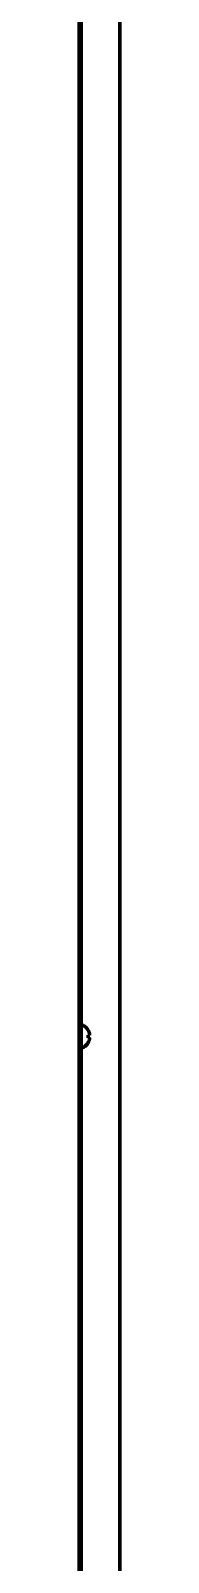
# Model space of a CAD drawing. Header units: inches. Extents: x -2405 to 7588, y 441 to 5654.
# Drawn here: x 1461 to 1476, y 2812 to 3367 of the extents above; entities that cross this region are included whole.
import ezdxf

# ---------------------------------------------------------------- set-up
doc = ezdxf.new("R2010")
doc.units = ezdxf.units.IN

msp = doc.modelspace()

# ---------------------------------------------------------------- linework, layer by layer
at = {"linetype": 'Continuous', "lineweight": 70}
for p, q in [((1476.22, 4099.93), (1476.22, 2775.73)), ((1461.42, 2437.13), (1461.42, 4088.62)), ((1462.22, 4088.62), (1462.22, 2777.73)), ((1462.82, 3006.53), (1462.62, 3006.53)), ((1464.66, 3004.83), (1464.7, 3004.83)), ((1464.7, 3000.23), (1464.66, 3000.23)), ((1462.62, 2998.53), (1462.82, 2998.53))]:
    msp.add_line(p, q, dxfattribs=at)
for centre, radius, start, end in [((1462.62, 3006.13), 0.4, 90, 180), ((1462.82, 3006.13), 0.4, 59.6988, 90), ((1460.6, 3002.33), 4.8, 31.5837, 59.6988), ((1462.62, 2998.93), 0.4, 180, 270), ((1462.82, 2998.93), 0.4, 270, 300.3012), ((1460.6, 3002.73), 4.8, 300.3012, 328.4186), ((1460.92, 3002.53), 3.78, 0.0035, 7.6041), ((1460.92, 3002.53), 3.78, 352.3959, 359.9965)]:
    msp.add_arc(centre, radius, start, end, dxfattribs=at)
for points in [[(1465.21, 3003.53), (1465.2, 3003.58), (1465.17, 3003.69), (1465.12, 3003.85), (1465.06, 3004.01), (1465, 3004.17), (1464.94, 3004.32), (1464.86, 3004.47), (1464.77, 3004.64), (1464.7, 3004.76), (1464.66, 3004.83)], [(1465.21, 3002.03), (1465.2, 3002.03), (1465.17, 3002.03), (1465.12, 3002.03), (1465.06, 3002.03), (1465, 3002.03), (1464.94, 3002.03), (1464.86, 3002.03), (1464.77, 3002.03), (1464.7, 3002.03), (1464.66, 3002.03)], [(1465.21, 3003.03), (1465.22, 3003.05), (1465.22, 3003.1), (1465.23, 3003.17), (1465.23, 3003.24), (1465.23, 3003.31), (1465.23, 3003.38), (1465.22, 3003.46), (1465.22, 3003.5), (1465.21, 3003.53)], [(1465.21, 3001.53), (1465.22, 3001.55), (1465.22, 3001.61), (1465.23, 3001.68), (1465.23, 3001.75), (1465.23, 3001.82), (1465.23, 3001.89), (1465.22, 3001.96), (1465.22, 3002), (1465.21, 3002.03)]]:
    msp.add_open_spline(points, degree=3, dxfattribs=at)
for points in [[(1464.66, 3003.03), (1464.79, 3003.03), (1464.9, 3003.03), (1465.03, 3003.03), (1465.07, 3003.03), (1465.15, 3003.03), (1465.18, 3003.03), (1465.21, 3003.03)], [(1464.66, 3000.23), (1464.79, 3000.43), (1464.9, 3000.64), (1465.03, 3000.97), (1465.07, 3001.08), (1465.15, 3001.3), (1465.18, 3001.41), (1465.21, 3001.53)]]:
    msp.add_open_spline(points, degree=3, knots=[0, 0, 0, 0, 0.5, 0.5, 0.75, 0.75, 1, 1, 1, 1], dxfattribs=at)

doc.saveas('drawing.dxf')
